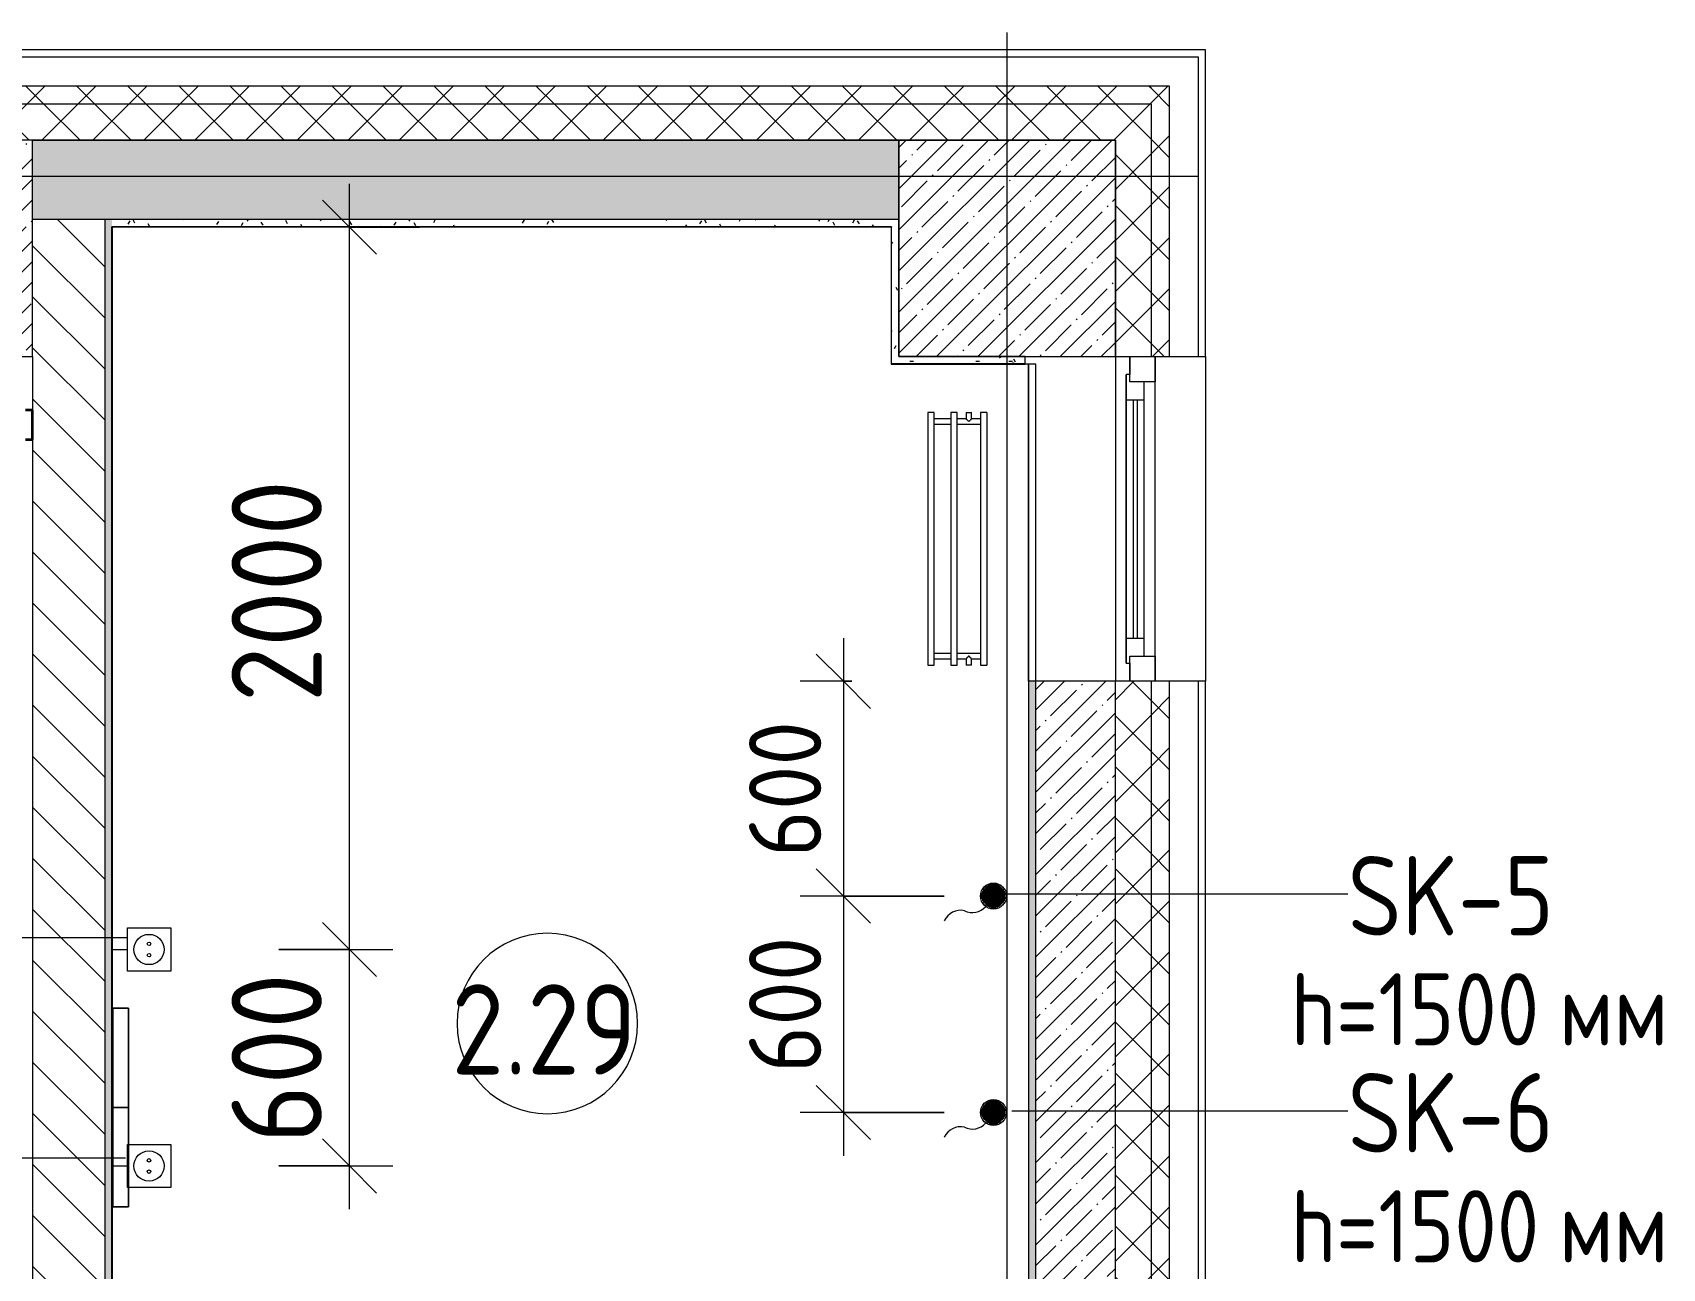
# Model space of a CAD drawing. Header units: millimetres. Extents: x -2911 to 185427, y -8553 to 29000.
# Drawn here: x 30610 to 35126, y 23973 to 27398 of the extents above; entities that cross this region are included whole.
import ezdxf

# ---------------------------------------------------------------- set-up
doc = ezdxf.new("R2010")
doc.units = ezdxf.units.MM
doc.linetypes.add('Осевая', pattern=[3175, 635, -476.25, 1587.5, -476.25])
for name, color, linetype, lineweight in [('A-ANNO-DIMS', 7, 'Continuous', 9), ('A-ANNO-DIMS-100', 7, 'Continuous', 9), ('A-AREA-IDEN', 7, 'Continuous', 9), ('A-DETL-GENF', 7, 'Continuous', 9), ('A-GLAZ', 7, 'Continuous', 9), ('A-GLAZ-1', 7, 'Continuous', 13), ('A-WALL', 7, 'Continuous', 9), ('A-WALL-2', 7, 'Continuous', 35), ('E-ELEC-FIXT-IDEN', 7, 'Continuous', 9), ('I-WALL', 7, 'Continuous', 9), ('M-EQPM', 7, 'Continuous', 9), ('S-COLS', 7, 'Continuous', 9), ('Оси', 7, 'Continuous', 9), ('Оси-2', 7, 'Осевая', 9), ('Электрические приборы', 7, 'Continuous', 9)]:
    doc.layers.add(name, color=color, linetype=linetype, lineweight=lineweight)
for name, color, linetype, lineweight, true_color in [('A-WALL-1', 7, 'Continuous', 9, 0x3c3c3c), ('A-WALL-FNSH-1', 7, 'Continuous', 9, 0x3c3c3c), ('G-ANNO-TEXT-1', 7, 'Continuous', 9, 0x3c3c3c), ('I-FURN-1', 7, 'Continuous', 9, 0xf0f0f0), ('Оси розеток', 7, 'Continuous', 9, 0xff1e23)]:
    doc.layers.add(name, color=color, linetype=linetype, lineweight=lineweight, true_color=true_color)
doc.styles.add('GOST Common', font='GOST_Common.ttf', dxfattribs={"width": 0.9, "height": 220})
doc.styles.add('GOST Common_1', font='GOST_Common.ttf', dxfattribs={"width": 0.9, "height": 250})
doc.styles.add('GOST Common_3', font='GOST_Common.ttf', dxfattribs={"width": 0.9, "height": 200})
doc.styles.add('ISOCPEUR', font='isocpeur.ttf', dxfattribs={"width": 0.9, "height": 250})
doc.styles.add('ISOCPEUR_1', font='isocpeur.ttf', dxfattribs={"width": 0.9, "height": 200})
doc.dimstyles.new('ISO-2_0_0_9К_Средний_округл2', dxfattribs={"dimscale": 304.8, "dimtxt": 199.196235, "dimasz": 0.492126, "dimexe": 0.393701, "dimexo": 0, "dimgap": 0, "dimtad": 1, "dimdec": 0, "dimrnd": 10, "dimzin": 0, "dimdsep": 46, "dimtxsty": 'ISOCPEUR_1', "dimblk1": 'OBLIQUE', "dimblk2": 'OBLIQUE', "dimsah": 1, "dimcen": 0.09, "dimdle": 0.393701, "dimazin": 0, "dimtfac": 1, "dimtdec": 4, "dimtix": 1, "dimtmove": 0, "dimatfit": 3, "dimfxl": 1, "dimtvp": 1, "dimtolj": 1, "dimtzin": 0, "dimarcsym": 2})
doc.dimstyles.new('ISO-2_5_0_9К_БОЛЬШОЙ', dxfattribs={"dimscale": 304.8, "dimtxt": 248.995294, "dimasz": 0.492126, "dimexe": 0.393701, "dimexo": 0.984252, "dimgap": 0, "dimtad": 1, "dimdec": 0, "dimrnd": 10, "dimzin": 0, "dimdsep": 46, "dimtxsty": 'ISOCPEUR', "dimblk1": 'OBLIQUE', "dimblk2": 'OBLIQUE', "dimsah": 1, "dimcen": 0.09, "dimdle": 0.393701, "dimazin": 0, "dimtfac": 1, "dimtdec": 4, "dimtix": 1, "dimtmove": 0, "dimatfit": 3, "dimfxl": 1, "dimtvp": 1, "dimtolj": 1, "dimtzin": 0, "dimarcsym": 2})
pattern_1 = [(45, (0, 0), (-70.71068, 70.71068), []), (135, (0, 0), (-70.71068, -70.71068), [])]
pattern_2 = [(45, (0, 0), (-57.02463, 57.02463), []), (45, (57.025, 0), (-57.02463, 57.02463), [100.806, -20.161, 3.353, -16.808])]
pattern_3 = [(0, (0, 0), (121.92, 30.48), [10.058, -81.382, 10.058, -81.382, -487.68]), (0, (0, 0), (121.92, 30.48), [-182.88, 10.058, -172.822, 10.058, -81.382, -213.36]), (0, (0, 0), (121.92, 30.48), [-457.2, 10.058, -50.902, 10.058, -142.342]), (120, (45.72, 15.24), (-87.356454, 90.345817), [10.058, -81.382, 10.058, -81.382, -487.68]), (120, (45.72, 15.24), (-87.356454, 90.345817), [-182.88, 10.058, -172.822, 10.058, -81.382, -213.36]), (120, (45.72, 15.24), (-87.356454, 90.345817), [-457.2, 10.058, -50.902, 10.058, -142.342]), (240, (60.96, 76.2), (-34.563546, -120.825817), [10.058, -81.382, 10.058, -81.382, -487.68]), (240, (60.96, 76.2), (-34.563546, -120.825817), [-182.88, 10.058, -172.822, 10.058, -81.382, -213.36]), (240, (60.96, 76.2), (-34.563546, -120.825817), [-457.2, 10.058, -50.902, 10.058, -142.342])]

# ---------------------------------------------------------------- blocks, each defined once
blk = doc.blocks.new('BSC_Колонна _Прямоугольная - 600х600-V23-План размещения напольных электротехнических лючков и розеток 2 этажа в осях 1-12')
at = {"layer": 'S-COLS'}
h = blk.add_hatch(dxfattribs=at)
h.set_pattern_fill('FP_34', color=256, style=0, pattern_type=2)
h.set_pattern_definition([(45, (-30310, -26800), (-57.02463, 57.02463), []), (45, (-30252.975, -26800), (-57.02463, 57.02463), [100.806, -20.161, 3.353, -16.808])])
h.paths.add_polyline_path([(-300, -300), (300, -300), (300, 300), (-300, 300)])
for p, q in [((300, 300), (-300, 300)), ((-300, 300), (-300, -300)), ((300, -300), (300, 300)), ((-300, -300), (280, -300)), ((280, -300), (300, -300))]:
    blk.add_line(p, q, dxfattribs=at)
blk = doc.blocks.new('120_Окно_СКБ_1Ст - 120_Окно_СКБ_1Ст 900х2500_h_-19906774-План размещения напольных электротехнических лючков и розеток 2 этажа в осях 1-12')
at = {"layer": 'A-GLAZ'}
for p, q in [((450, -5), (-450, -5)), ((-450, -75), (-400, -75)), ((-330, -55), (330, -55)), ((330, -65), (-330, -65)), ((400, -75), (450, -75))]:
    blk.add_line(p, q, dxfattribs=at)
at = {"layer": 'A-GLAZ-1'}
for p, q in [((-450, -75), (-450, -5)), ((-450, -5), (-380, -5)), ((-380, -5), (-380, -75)), ((380, -35), (-380, -35)), ((-380, -35), (-380, -75)), ((-330, -85), (-330, -35)), ((330, -85), (330, -35)), ((380, -75), (380, -5)), ((380, -5), (450, -5)), ((380, -75), (380, -35)), ((450, -5), (450, -75)), ((-380, -75), (-450, -75)), ((-380, -75), (-400, -75)), ((-400, -75), (-400, -85)), ((-400, -85), (400, -85)), ((400, -85), (-400, -85)), ((450, -75), (380, -75)), ((400, -75), (380, -75)), ((400, -85), (400, -75))]:
    blk.add_line(p, q, dxfattribs=at)
blk = doc.blocks.new('radiator_prado_classic_z_tip_30_po exemplyaru - Classic Z Тип 30-500-30677900-План размещения напольных электротехнических лючков и розеток 2 этажа в осях 1-12')
at = {"layer": 'M-EQPM'}
for p, q in [((0, 228), (0, 210)), ((700, 228), (0, 228)), ((700, 210), (700, 228)), ((0, 210), (700, 210)), ((17.5, 210), (17.5, 164)), ((32.5, 164), (32.5, 210)), ((667.5, 210), (667.5, 164)), ((682.5, 164), (682.5, 210)), ((700, 164), (0, 164)), ((0, 164), (0, 146)), ((0, 146), (700, 146)), ((17.5, 146), (17.5, 121.5)), ((32.5, 82), (32.5, 146)), ((667.5, 146), (667.5, 82)), ((682.5, 121.5), (682.5, 146)), ((700, 146), (700, 164)), ((17.5, 121.5), (0, 121.5)), ((17.5, 121.5), (0, 121.5)), ((0, 121.5), (0, 121.2)), ((0, 106.5), (0, 121.5)), ((0, 121.2), (0, 121.2)), ((0, 106.8), (0, 106.5)), ((0, 106.8), (0, 106.8)), ((0, 106.5), (17.5, 106.5)), ((0, 106.5), (17.5, 106.5)), ((17.5, 106.5), (17.5, 82)), ((700, 121.5), (682.5, 121.5)), ((700, 121.5), (682.5, 121.5)), ((682.5, 82), (682.5, 106.5)), ((682.5, 106.5), (700, 106.5)), ((682.5, 106.5), (700, 106.5)), ((700, 121.5), (700, 106.5)), ((700, 121.2), (700, 121.5)), ((700, 121.5), (700, 121.2)), ((700, 121.2), (700, 121.5)), ((700, 106.5), (700, 106.8)), ((700, 106.8), (700, 106.5)), ((700, 106.5), (700, 106.8)), ((700, 82), (0, 82)), ((0, 82), (0, 64)), ((700, 64), (0, 64)), ((700, 64), (700, 82))]:
    blk.add_line(p, q, dxfattribs=at)
for points, knots in [([(25, 114), (24.5, 114.5), (23.6, 115.4), (22.4, 116.6), (21.6, 117.4), (21.1, 117.9), (20.8, 118.2), (20.5, 118.5), (20.2, 118.8), (19.8, 119.1), (19.6, 119.4), (19.3, 119.7), (19, 120), (18.7, 120.3), (18.5, 120.5), (18.3, 120.7), (18.1, 120.9), (17.9, 121.1), (17.8, 121.2), (17.7, 121.3), (17.5, 121.5), (17.5, 121.5), (17.5, 121.5)], [0, 0, 0, 0, 0.142857, 0.285714, 0.357143, 0.392857, 0.428571, 0.464286, 0.5, 0.535714, 0.571429, 0.607143, 0.642857, 0.678571, 0.714286, 0.75, 0.785714, 0.821429, 0.857143, 0.892857, 0.928571, 1, 1, 1, 1]), ([(17.5, 106.5), (17.5, 106.5), (17.5, 106.5), (17.7, 106.7), (17.8, 106.8), (17.9, 106.9), (18.1, 107.1), (18.3, 107.3), (18.5, 107.5), (18.7, 107.7), (19, 108), (19.3, 108.3), (19.6, 108.6), (19.8, 108.9), (20.3, 109.3), (20.7, 109.7), (21.1, 110.1), (21.6, 110.6), (22.4, 111.4), (23.6, 112.6), (24.5, 113.5), (25, 114)], [0, 0, 0, 0, 0.071429, 0.107143, 0.142857, 0.178571, 0.214286, 0.25, 0.285714, 0.321429, 0.357143, 0.392857, 0.428571, 0.464286, 0.5, 0.571429, 0.607143, 0.642857, 0.714286, 0.857143, 1, 1, 1, 1]), ([(675, 114), (675.5, 114.5), (676.4, 115.4), (677.6, 116.6), (678.4, 117.4), (678.9, 117.9), (679.2, 118.2), (679.5, 118.5), (679.8, 118.8), (680.1, 119.2), (680.4, 119.4), (680.7, 119.7), (681, 120), (681.3, 120.3), (681.5, 120.5), (681.7, 120.7), (681.9, 120.9), (682.1, 121.1), (682.2, 121.2), (682.3, 121.3), (682.5, 121.5), (682.5, 121.5), (682.5, 121.5)], [0, 0, 0, 0, 0.142857, 0.285714, 0.357143, 0.392857, 0.428571, 0.464286, 0.5, 0.535714, 0.571429, 0.607143, 0.642857, 0.678571, 0.714286, 0.75, 0.785714, 0.821429, 0.857143, 0.892857, 0.928571, 1, 1, 1, 1]), ([(682.5, 106.5), (682.5, 106.5), (682.5, 106.5), (682.3, 106.7), (682.2, 106.8), (682.1, 106.9), (681.9, 107.1), (681.7, 107.3), (681.5, 107.5), (681.3, 107.7), (681, 108), (680.7, 108.3), (680.4, 108.6), (680.1, 108.8), (679.7, 109.3), (679.3, 109.7), (678.9, 110.1), (678.4, 110.6), (677.6, 111.4), (676.4, 112.6), (675.5, 113.5), (675, 114)], [0, 0, 0, 0, 0.071429, 0.107143, 0.142857, 0.178571, 0.214286, 0.25, 0.285714, 0.321429, 0.357143, 0.392857, 0.428571, 0.464286, 0.5, 0.571429, 0.607143, 0.642857, 0.714286, 0.857143, 1, 1, 1, 1])]:
    blk.add_open_spline(points, degree=3, knots=knots, dxfattribs=at)
blk = doc.blocks.new('Стены наклон_ амфитеатр1 - Стены наклон_ амфитеатр-33007412-План размещения напольных электротехнических лючков и розеток 2 этажа в осях 1-12')
at = {"layer": 'A-WALL-2'}
for p, q in [((30610, 26351.1), (30590, 26351.1)), ((30610, 26270.4), (30610, 26351.1)), ((30590, 26270.4), (30610, 26270.4))]:
    blk.add_line(p, q, dxfattribs=at)
blk = doc.blocks.new('Блок Розеток и Выключателей - Место подачи силового ввода _1_SK5-33052579-План размещения напольных электротехнических лючков и розеток 2 этажа в осях 1-12')
at = {"layer": 'A-DETL-GENF'}
for p, q in [((-31.2, -88), (-31.2, -112)), ((-28.8, -83.2), (-28.8, -116.8)), ((-26.4, -80.8), (-26.4, -119.2)), ((-24, -78.4), (-24, -121.6)), ((-21.6, -76), (-21.6, -124)), ((-19.2, -73.6), (-19.2, -126.4)), ((-16.8, -71.2), (-16.8, -128.8)), ((-14.4, -71.2), (-14.4, -128.8)), ((-12, -68.8), (-12, -131.2)), ((-9.6, -68.8), (-9.6, -131.2)), ((-7.2, -66.4), (-7.2, -133.6)), ((-4.8, -66.4), (-4.8, -133.6)), ((-2.4, -66.4), (-2.4, -133.6)), ((0, -66.4), (0, -133.6)), ((2.4, -66.4), (2.4, -133.6)), ((4.8, -66.4), (4.8, -133.6)), ((7.2, -66.4), (7.2, -133.6)), ((9.6, -68.8), (9.6, -131.2)), ((12, -68.8), (12, -131.2)), ((14.4, -71.2), (14.4, -128.8)), ((16.8, -71.2), (16.8, -128.8)), ((19.2, -73.6), (19.2, -126.4)), ((21.6, -76), (21.6, -124)), ((24, -78.4), (24, -121.6)), ((26.4, -80.8), (26.4, -119.2)), ((28.8, -83.2), (28.8, -116.8)), ((31.2, -88), (31.2, -112)), ((-33.6, -92.8), (-33.6, -107.2)), ((33.6, -92.8), (33.6, -107.2))]:
    blk.add_line(p, q, dxfattribs=at)
blk.add_circle((0, -100), 36, dxfattribs=at)
for centre, radius, start, end in [((-2.1, -158.1), 48.1, 332.5065, 49.9886), ((91.1, -190.4), 51.5, 168.6656, 243.8652)]:
    blk.add_arc(centre, radius, start, end, dxfattribs=at)
blk = doc.blocks.new('Блок Розеток и Выключателей - Место подачи силового ввода _2_SK6-33052590-План размещения напольных электротехнических лючков и розеток 2 этажа в осях 1-12')
at = {"layer": 'A-DETL-GENF'}
for p, q in [((-31.2, -88), (-31.2, -112)), ((-28.8, -83.2), (-28.8, -116.8)), ((-26.4, -80.8), (-26.4, -119.2)), ((-24, -78.4), (-24, -121.6)), ((-21.6, -76), (-21.6, -124)), ((-19.2, -73.6), (-19.2, -126.4)), ((-16.8, -71.2), (-16.8, -128.8)), ((-14.4, -71.2), (-14.4, -128.8)), ((-12, -68.8), (-12, -131.2)), ((-9.6, -68.8), (-9.6, -131.2)), ((-7.2, -66.4), (-7.2, -133.6)), ((-4.8, -66.4), (-4.8, -133.6)), ((-2.4, -66.4), (-2.4, -133.6)), ((0, -66.4), (0, -133.6)), ((2.4, -66.4), (2.4, -133.6)), ((4.8, -66.4), (4.8, -133.6)), ((7.2, -66.4), (7.2, -133.6)), ((9.6, -68.8), (9.6, -131.2)), ((12, -68.8), (12, -131.2)), ((14.4, -71.2), (14.4, -128.8)), ((16.8, -71.2), (16.8, -128.8)), ((19.2, -73.6), (19.2, -126.4)), ((21.6, -76), (21.6, -124)), ((24, -78.4), (24, -121.6)), ((26.4, -80.8), (26.4, -119.2)), ((28.8, -83.2), (28.8, -116.8)), ((31.2, -88), (31.2, -112)), ((-33.6, -92.8), (-33.6, -107.2)), ((33.6, -92.8), (33.6, -107.2))]:
    blk.add_line(p, q, dxfattribs=at)
blk.add_circle((0, -100), 36, dxfattribs=at)
for centre, radius, start, end in [((-2.1, -158.1), 48.1, 332.5065, 49.9886), ((91.1, -190.4), 51.5, 168.6656, 243.8652)]:
    blk.add_arc(centre, radius, start, end, dxfattribs=at)
blk = doc.blocks.new('Электрика - 49-33120250-План размещения напольных электротехнических лючков и розеток 2 этажа в осях 1-12')
at = {"layer": 'I-FURN-1'}
for p, q in [((43.4, 0), (0, 0)), ((0, 0), (0, -275.4)), ((0, -275.4), (0, 0)), ((0, 0), (43.4, 0)), ((43.4, -275.4), (43.4, 0)), ((43.4, 0), (43.4, -275.4)), ((0, -275.4), (43.4, -275.4)), ((43.4, -275.4), (0, -275.4))]:
    blk.add_line(p, q, dxfattribs=at)
blk = doc.blocks.new('Электрика - 25-33120470-План размещения напольных электротехнических лючков и розеток 2 этажа в осях 1-12')
at = {"layer": 'I-FURN-1'}
for p, q in [((43.4, 0), (0, 0)), ((0, 0), (0, -275.4)), ((0, -275.4), (0, 0)), ((0, 0), (43.4, 0)), ((43.4, -275.4), (43.4, 0)), ((43.4, 0), (43.4, -275.4)), ((0, -275.4), (43.4, -275.4)), ((43.4, -275.4), (0, -275.4))]:
    blk.add_line(p, q, dxfattribs=at)
blk = doc.blocks.new('Блок Розеток и Выключателей - Блок Розеток и Выключателей_SK1-27362739-План размещения напольных электротехнических лючков и розеток 2 этажа в осях 1-12')
at = {"layer": 'A-DETL-GENF'}
for p, q in [((-60, -40), (60, -40)), ((-60, -160), (-60, -40)), ((60, -40), (60, -160)), ((60, -160), (-60, -160))]:
    blk.add_line(p, q, dxfattribs=at)
for centre, radius in [((0, -100), 42), ((-15.6, -100), 4.8), ((15.6, -100), 4.8)]:
    blk.add_circle(centre, radius, dxfattribs=at)
at = {"layer": 'Оси розеток'}
blk.add_line((0, 0), (0, -40), dxfattribs=at)
blk = doc.blocks.new('Марка_Помещения - Номер-25198446-План размещения напольных электротехнических лючков и розеток 2 этажа в осях 1-12')
at = {"layer": 'A-AREA-IDEN'}
for start, end in [(360, 180), (180, 360)]:
    blk.add_arc((0, 0), 2.5, start, end, dxfattribs=at)
blk = doc.blocks.new('DIMBLOCK49-План размещения напольных электротехнических лючков и розеток 2 этажа в осях 1-12')
at = {"layer": 'A-ANNO-DIMS-100'}
for p, q in [((32856.3, 25720), (32856.3, 25004.9)), ((32880, 25600), (32736.3, 25600)), ((32856.3, 25600), (32880, 25600)), ((33135.5, 25004.9), (32736.3, 25004.9)), ((32856.3, 25004.9), (33135.5, 25004.9))]:
    blk.add_line(p, q, dxfattribs=at)
at = {"layer": 'A-ANNO-DIMS-100', "lineweight": 20}
for p, q in [((32856.3, 25600), (32781.3, 25675)), ((32856.3, 25600), (32931.3, 25525)), ((32856.3, 25004.9), (32781.3, 25079.9)), ((32856.3, 25004.9), (32931.3, 24929.9))]:
    blk.add_line(p, q, dxfattribs=at)
at = {"layer": 'A-ANNO-DIMS-100', "color": 0, "insert": (32595, 25112.8), "char_height": 200, "width": 455.087, "attachment_point": 1, "rotation": 90, "line_spacing_factor": 1.149209, "style": 'ISOCPEUR_1'}
blk.add_mtext('600', dxfattribs=at)
blk = doc.blocks.new('_Oblique')
at = {"color": 0, "linetype": 'ByBlock', "lineweight": -2}
blk.add_line((-0.5, -0.5), (0.5, 0.5), dxfattribs=at)
blk = doc.blocks.new('DIMBLOCK50-План размещения напольных электротехнических лючков и розеток 2 этажа в осях 1-12')
at = {"layer": 'A-ANNO-DIMS-100', "lineweight": 20}
for p, q in [((32856.3, 25004.9), (32781.3, 25079.9)), ((32856.3, 25004.9), (32931.3, 24929.9)), ((32856.3, 24404.9), (32781.3, 24479.9)), ((32856.3, 24404.9), (32931.3, 24329.9))]:
    blk.add_line(p, q, dxfattribs=at)
at = {"layer": 'A-ANNO-DIMS-100'}
for p, q in [((33135.5, 25004.9), (32736.3, 25004.9)), ((32856.3, 25004.9), (32856.3, 24284.9)), ((32856.3, 25004.9), (33135.5, 25004.9)), ((33135.5, 24404.9), (32736.3, 24404.9)), ((32856.3, 24404.9), (33135.5, 24404.9))]:
    blk.add_line(p, q, dxfattribs=at)
at = {"layer": 'A-ANNO-DIMS-100', "color": 0, "insert": (32595, 24515.3), "char_height": 200, "width": 455.087, "attachment_point": 1, "rotation": 90, "line_spacing_factor": 1.149209, "style": 'ISOCPEUR_1'}
blk.add_mtext('600', dxfattribs=at)
blk = doc.blocks.new('DIMBLOCK51-План размещения напольных электротехнических лючков и розеток 2 этажа в осях 1-12')
at = {"layer": 'A-ANNO-DIMS-100', "lineweight": 20}
for p, q in [((31487.8, 24856.7), (31412.8, 24931.7)), ((31487.8, 24856.7), (31562.8, 24781.7)), ((31487.8, 24256.7), (31412.8, 24331.7)), ((31487.8, 24256.7), (31562.8, 24181.7))]:
    blk.add_line(p, q, dxfattribs=at)
at = {"layer": 'A-ANNO-DIMS-100'}
for p, q in [((31292.6, 24856.7), (31607.8, 24856.7)), ((31487.8, 24856.7), (31292.6, 24856.7)), ((31487.8, 24136.7), (31487.8, 24856.7)), ((31292.6, 24256.7), (31607.8, 24256.7)), ((31487.8, 24256.7), (31292.6, 24256.7))]:
    blk.add_line(p, q, dxfattribs=at)
at = {"layer": 'A-ANNO-DIMS-100', "color": 0, "insert": (31161.2, 24319.7), "char_height": 250, "width": 568.858, "attachment_point": 1, "rotation": 90, "line_spacing_factor": 1.149209, "style": 'ISOCPEUR'}
blk.add_mtext('600', dxfattribs=at)
blk = doc.blocks.new('DIMBLOCK52-План размещения напольных электротехнических лючков и розеток 2 этажа в осях 1-12')
at = {"layer": 'A-ANNO-DIMS-100'}
for p, q in [((31487.8, 24856.7), (31487.8, 26979)), ((31681.7, 26859), (31367.8, 26859)), ((31487.8, 26859), (31681.7, 26859)), ((31292.6, 24856.7), (31607.8, 24856.7)), ((31487.8, 24856.7), (31292.6, 24856.7))]:
    blk.add_line(p, q, dxfattribs=at)
at = {"layer": 'A-ANNO-DIMS-100', "lineweight": 20}
for p, q in [((31487.8, 26859), (31412.8, 26934)), ((31487.8, 26859), (31562.8, 26784)), ((31487.8, 24856.7), (31412.8, 24931.7)), ((31487.8, 24856.7), (31562.8, 24781.7))]:
    blk.add_line(p, q, dxfattribs=at)
at = {"layer": 'A-ANNO-DIMS-100', "color": 0, "insert": (31161.2, 25541.8), "char_height": 250, "width": 758.478, "attachment_point": 1, "rotation": 90, "line_spacing_factor": 1.149209, "style": 'ISOCPEUR'}
blk.add_mtext('2000', dxfattribs=at)

msp = doc.modelspace()

# ---------------------------------------------------------------- hatches: boundary and pattern name
at = {"layer": 'A-WALL'}
h = msp.add_hatch(dxfattribs=at)
h.set_pattern_fill('FP_12', color=256, style=0, pattern_type=2)
h.set_pattern_definition(pattern_1)
h.paths.add_polyline_path([(33610, 27200), (33710, 27200), (33710, 27250), (19610.3, 27250), (19610.3, 27200), (33285.9, 27200)])
h.paths.add_polyline_path([(18699.9, 27200), (18710.3, 27200), (18710.3, 27250), (17810.3, 27250), (17810.3, 27200)])
h.paths.add_polyline_path([(16010.3, 27200), (16910.3, 27200), (16910.3, 27250), (16010.3, 27250)])
h.paths.add_polyline_path([(13689, 27200), (15110.3, 27200), (15110.3, 27250), (13689, 27250)])
h = msp.add_hatch(dxfattribs=at)
h.set_pattern_fill('FP_12', color=256, style=0, pattern_type=2)
h.set_pattern_definition(pattern_1)
h.paths.add_polyline_path([(33760, 23620), (33760, 25600), (33710, 25600), (33710, 23620)])
h.paths.add_polyline_path([(33760, 26500), (33760, 27250), (33710, 27250), (33710, 26500)])
h = msp.add_hatch(dxfattribs=at)
h.set_pattern_fill('FP_12', color=256, style=0, pattern_type=2)
h.set_pattern_definition(pattern_1)
h.paths.add_polyline_path([(33610, 27100), (33610, 27200), (19610.3, 27200), (19610.3, 27100), (33285.9, 27100)])
h.paths.add_polyline_path([(18699.9, 27100), (18710.3, 27100), (18710.3, 27200), (17810.3, 27200), (17810.3, 27100), (18110.3, 27100)])
h.paths.add_polyline_path([(16910.3, 27100), (16910.3, 27200), (16010.3, 27200), (16010.3, 27100), (16047.9, 27100)])
h.paths.add_polyline_path([(15110.3, 27100), (15110.3, 27200), (13689, 27200), (13689, 27100), (14721.9, 27100)])
h = msp.add_hatch(dxfattribs=at)
h.set_pattern_fill('FP_12', color=256, style=0, pattern_type=2)
h.set_pattern_definition(pattern_1)
h.paths.add_polyline_path([(33610, 23620), (33710, 23620), (33710, 25600), (33610, 25600), (33610, 24255.2)])
h.paths.add_polyline_path([(33710, 26500), (33710, 27200), (33610, 27200), (33610, 26500)])
at = {"layer": 'I-WALL'}
h = msp.add_hatch(dxfattribs=at)
h.set_pattern_fill('FP_15', color=256, style=0, pattern_type=2)
h.set_pattern_definition(pattern_2)
h.paths.add_polyline_path([(33010, 26880), (33010, 27100), (30610, 27100), (30610, 26880), (31959.9, 26880)])
h.paths.add_polyline_path([(30010, 26880), (30010, 27100), (26410, 27100), (26410, 26880), (29307.9, 26880)])
h.paths.add_polyline_path([(25810, 26880), (25810, 27100), (22510, 27100), (22510, 26880), (22677.9, 26880)])
h = msp.add_hatch(dxfattribs=at)
h.set_pattern_fill('FP_11', color=256, style=0, pattern_type=2)
h.set_pattern_definition([(135, (0, 0), (-70.71068, -70.71068), [])])
h.paths.add_polyline_path([(30810, 20790), (30810, 21400), (30610, 21400), (30610, 20790), (30633.9, 20790)])
h.paths.add_polyline_path([(30810, 23500), (30810, 26880), (30610, 26880), (30610, 23500), (30633.9, 23500)])
h = msp.add_hatch(dxfattribs=at)
h.set_pattern_fill('FP_87', color=256, style=0, pattern_type=2)
h.set_pattern_definition(pattern_3)
h.paths.add_polyline_path([(30830, 20810), (30830, 26880), (30810, 26880), (30810, 20810)])
h = msp.add_hatch(dxfattribs=at)
h.set_pattern_fill('FP_87', color=256, style=0, pattern_type=2)
h.set_pattern_definition(pattern_3)
h.paths.add_polyline_path([(32990, 26860), (33010, 26860), (33010, 26880), (30830, 26880), (30831, 26860), (31959.9, 26860)])
h = msp.add_hatch(dxfattribs=at)
h.set_pattern_fill('FP_87', color=256, style=0, pattern_type=2)
h.set_pattern_definition(pattern_3)
h.paths.add_polyline_path([(32990, 26480), (33010, 26480), (33010, 26860), (32990, 26859)])
h = msp.add_hatch(dxfattribs=at)
h.set_pattern_fill('FP_87', color=256, style=0, pattern_type=2)
h.set_pattern_definition(pattern_3)
h.paths.add_polyline_path([(33010, 26480), (33360, 26480), (33360, 26500), (33010, 26500)])
h = msp.add_hatch(dxfattribs=at)
h.set_pattern_fill('FP_87', color=256, style=0, pattern_type=2)
h.set_pattern_definition(pattern_3)
h.paths.add_polyline_path([(33370, 22620), (33390, 22620), (33390, 25600), (33370, 25600), (33370, 23208.7)])
h = msp.add_hatch(dxfattribs=at)
h.set_pattern_fill('FP_15', color=256, style=0, pattern_type=2)
h.set_pattern_definition(pattern_2)
h.paths.add_polyline_path([(33390, 22600), (33610, 22600), (33610, 25600), (33390, 25600), (33390, 22620)])
at = {"layer": 'S-COLS'}
h = msp.add_hatch(dxfattribs=at)
h.set_pattern_fill('FP_15', color=256, style=0, pattern_type=2)
h.set_pattern_definition(pattern_2)
h.paths.add_polyline_path([(33010, 26500), (33610, 26500), (33610, 27100), (33010, 27100)])

# ---------------------------------------------------------------- linework, layer by layer
at = {"layer": 'A-WALL'}
for p, q in [((33840, 27330), (19610.3, 27330)), ((33840, 26500), (33840, 27330)), ((33760, 27250), (19610.3, 27250)), ((33760, 26500), (33760, 27250)), ((33710, 27200), (19610.3, 27200)), ((33710, 26500), (33710, 27200)), ((33010, 27100), (30610, 27100)), ((33610, 27100), (33610, 26500)), ((33010, 26880), (30610, 26880)), ((30830, 20810), (30830, 26860)), ((32990, 26860), (30830, 26860)), ((33360, 26480), (33010, 26480)), ((33860, 26500), (33860, 25600)), ((33610, 23620), (33610, 25600)), ((33710, 23620), (33710, 25600)), ((33760, 23620), (33760, 25600)), ((33840, 23620), (33840, 25600))]:
    msp.add_line(p, q, dxfattribs=at)
at = {"layer": 'A-WALL-1'}
for p, q in [((30610, 27100), (33610, 27100)), ((33010, 26500), (33010, 27100)), ((30810, 26880), (30810, 20790)), ((32990, 26860), (32990, 26859)), ((30610, 26500), (30610, 23500)), ((33360, 26500), (33010, 26500)), ((33360, 26480), (33360, 26500)), ((33610, 26500), (33840, 26500)), ((33610, 26500), (33610, 25600)), ((33840, 25600), (33370, 25600)), ((33390, 22600), (33390, 25600))]:
    msp.add_line(p, q, dxfattribs=at)
at = {"layer": 'A-WALL-FNSH-1'}
for p, q in [((33860, 27350), (19610.3, 27350)), ((33860, 26500), (33860, 27350)), ((30831, 20811), (30831, 26859)), ((32990, 26859), (30831, 26859)), ((32989, 26859), (32989, 26479)), ((32990, 26480), (32990, 26859)), ((32989, 26479), (33360, 26479)), ((33010, 26480), (32990, 26480)), ((33360, 26479), (33360, 26480)), ((33840, 26500), (33860, 26500)), ((33369, 25600), (33369, 22620)), ((33370, 25600), (33369, 25600)), ((33370, 23400), (33370, 25600)), ((33860, 25600), (33840, 25600)), ((33860, 23778), (33860, 25600))]:
    msp.add_line(p, q, dxfattribs=at)
at = {"layer": 'E-ELEC-FIXT-IDEN'}
for p, q in [((33305.5, 25011.3), (34253.8, 25011.3)), ((30871.9, 24888.6), (30242.1, 24888.6)), ((33322.9, 24410), (34253.8, 24410)), ((30867.8, 24278.6), (30242.1, 24278.6))]:
    msp.add_line(p, q, dxfattribs=at)
at = {"layer": 'I-WALL'}
for p, q in [((33360, 26480), (33390, 26480)), ((33369, 26479), (33360, 26479)), ((33369, 25600), (33369, 26479)), ((33370, 25600), (33370, 26479)), ((33390, 25600), (33390, 26480))]:
    msp.add_line(p, q, dxfattribs=at)
at = {"layer": 'S-COLS'}
for p, q in [((33610, 27100), (33010, 27100)), ((33010, 27100), (33010, 26500)), ((33610, 26500), (33610, 27100)), ((33010, 26500), (33610, 26500))]:
    msp.add_line(p, q, dxfattribs=at)
at = {"layer": 'Оси'}
for p, q in [((33310, 24898.1), (33310, 27398.1)), ((31340, 27000), (33840, 27000))]:
    msp.add_line(p, q, dxfattribs=at)
at = {"layer": 'Оси-2'}
for p, q in [((389, 27000), (31340, 27000)), ((33310, 593.7), (33310, 24898.1))]:
    msp.add_line(p, q, dxfattribs=at)

# ---------------------------------------------------------------- block references
at = {"layer": 'A-AREA-IDEN', "xscale": 99.99999999999993, "yscale": 99.99999999999993, "zscale": 99.99999999999993}
msp.add_blockref('Марка_Помещения - Номер-25198446-План размещения напольных электротехнических лючков и розеток 2 этажа в осях 1-12', (32036.2, 24651.6), dxfattribs=at)
at = {"layer": 'A-GLAZ', "rotation": 269.9999999999999}
msp.add_blockref('120_Окно_СКБ_1Ст - 120_Окно_СКБ_1Ст 900х2500_h_-19906774-План размещения напольных электротехнических лючков и розеток 2 этажа в осях 1-12', (33725, 26050), dxfattribs=at)
at = {"layer": 'A-WALL'}
msp.add_blockref('Стены наклон_ амфитеатр1 - Стены наклон_ амфитеатр-33007412-План размещения напольных электротехнических лючков и розеток 2 этажа в осях 1-12', (0, 0), dxfattribs=at)
at = {"layer": 'I-FURN-1', "rotation": 180}
for name, p in [('Электрика - 49-33120250-План размещения напольных электротехнических лючков и розеток 2 этажа в осях 1-12', (30876, 24419)), ('Электрика - 25-33120470-План размещения напольных электротехнических лючков и розеток 2 этажа в осях 1-12', (30876, 24143.6))]:
    msp.add_blockref(name, p, dxfattribs=at)
at = {"layer": 'M-EQPM', "rotation": 89.99999999999957}
msp.add_blockref('radiator_prado_classic_z_tip_30_po exemplyaru - Classic Z Тип 30-500-30677900-План размещения напольных электротехнических лючков и розеток 2 этажа в осях 1-12', (33318, 25645), dxfattribs=at)
at = {"layer": 'S-COLS'}
msp.add_blockref('BSC_Колонна _Прямоугольная - 600х600-V23-План размещения напольных электротехнических лючков и розеток 2 этажа в осях 1-12', (30310, 26800), dxfattribs=at)
at = {"layer": 'Электрические приборы'}
for name, p, rotation in [('Блок Розеток и Выключателей - Место подачи силового ввода _1_SK5-33052579-План размещения напольных электротехнических лючков и розеток 2 этажа в осях 1-12', (33372.2, 25004.9), 269.9999999999995), ('Блок Розеток и Выключателей - Блок Розеток и Выключателей_SK1-27362739-План размещения напольных электротехнических лючков и розеток 2 этажа в осях 1-12', (30832.6, 24856.7), 89.9999999999999), ('Блок Розеток и Выключателей - Место подачи силового ввода _2_SK6-33052590-План размещения напольных электротехнических лючков и розеток 2 этажа в осях 1-12', (33372.2, 24404.9), 269.9999999999995), ('Блок Розеток и Выключателей - Блок Розеток и Выключателей_SK1-27362739-План размещения напольных электротехнических лючков и розеток 2 этажа в осях 1-12', (30832.6, 24256.7), 89.9999999999999)]:
    msp.add_blockref(name, p, dxfattribs=dict(at, rotation=rotation))

# ---------------------------------------------------------------- texts
at = {"layer": 'A-AREA-IDEN', "insert": (31770.4, 24760.2), "char_height": 250, "width": 663.797, "attachment_point": 1, "style": 'GOST Common_1'}
msp.add_mtext('2.29', dxfattribs=at)
at = {"layer": 'E-ELEC-FIXT-IDEN', "char_height": 220, "width": 707.088, "attachment_point": 1, "style": 'GOST Common'}
for s, insert in [('SK-5', (34253.8, 25115.7)), ('SK-6', (34253.8, 24514.3))]:
    msp.add_mtext(s, dxfattribs=dict(at, insert=insert))
at = {"layer": 'G-ANNO-TEXT-1', "char_height": 200, "attachment_point": 1, "style": 'GOST Common_3'}
for s, insert, width in [('h=1500', (34095.1, 24791), 901.898), ('мм', (34839.2, 24791), 360.759), ('h=1500', (34095.1, 24189.6), 901.898), ('мм', (34839.2, 24189.6), 360.759)]:
    msp.add_mtext(s, dxfattribs=dict(at, insert=insert, width=width))

# ---------------------------------------------------------------- dimensions: what is measured, and where the dimension line sits
at = {"layer": 'A-ANNO-DIMS'}
for base, p1, p2, dimstyle, override, picture, middle in [((31487.8, 26859), (30992.6, 24856.7), (31381.7, 26859), 'ISO-2_5_0_9К_БОЛЬШОЙ', {"dimpost": '<>', "dimfxl": 2039.76225}, 'DIMBLOCK52-План размещения напольных электротехнических лючков и розеток 2 этажа в осях 1-12', (31362.8, 25857.8)), ((32856.3, 25004.9), (32880, 25600), (33135.5, 25004.9), 'ISO-2_0_0_9К_Средний_округл2', {"dimpost": '<>', "dimfxl": 647.632701}, 'DIMBLOCK49-План размещения напольных электротехнических лючков и розеток 2 этажа в осях 1-12', (32756.3, 25302.5)), ((32856.3, 24404.9), (33135.5, 25004.9), (33135.5, 24404.9), 'ISO-2_0_0_9К_Средний_округл2', {"dimpost": '<>', "dimfxl": 600}, 'DIMBLOCK50-План размещения напольных электротехнических лючков и розеток 2 этажа в осях 1-12', (32756.3, 24704.9)), ((31487.8, 24856.7), (30992.6, 24256.7), (30992.6, 24856.7), 'ISO-2_5_0_9К_БОЛЬШОЙ', {"dimpost": '<>', "dimfxl": 600}, 'DIMBLOCK51-План размещения напольных электротехнических лючков и розеток 2 этажа в осях 1-12', (31362.8, 24556.7))]:
    dim = msp.add_linear_dim(base=base, p1=p1, p2=p2, angle=90, dimstyle=dimstyle, override=override, dxfattribs=at)
    dim.commit()
    dim.dimension.update_dxf_attribs({"geometry": picture, "text_midpoint": middle})

doc.saveas('drawing.dxf')
